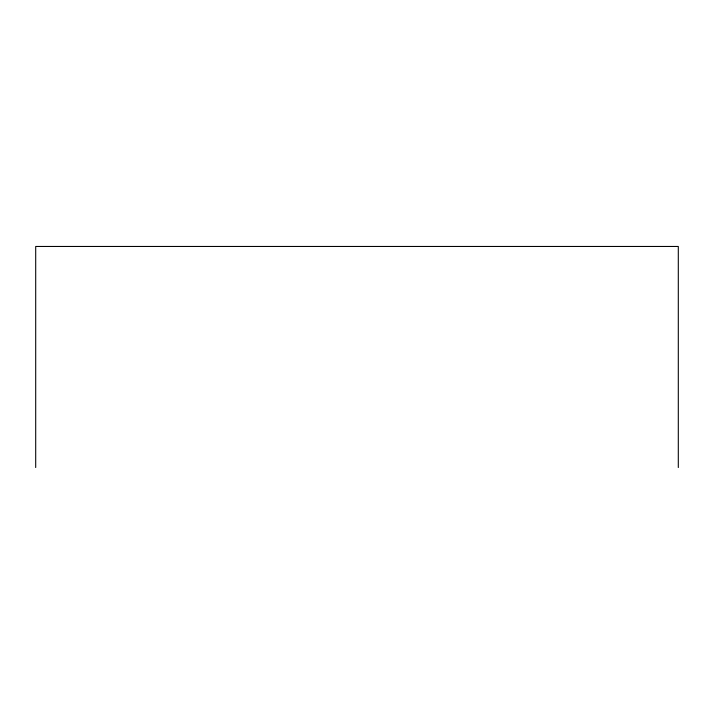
<?xml version="1.0" encoding="UTF-8"?>
<svg xmlns="http://www.w3.org/2000/svg" width="714" height="714" viewBox="0 0 714 714"><rect width="100%" height="100%" fill="white"/><g stroke="black" fill="none" stroke-linecap="round" stroke-linejoin="round"><path stroke-width="1.07" d="M678.3 467.536L678.3 246.464L35.7 246.464L35.7 467.536"/></g></svg>
